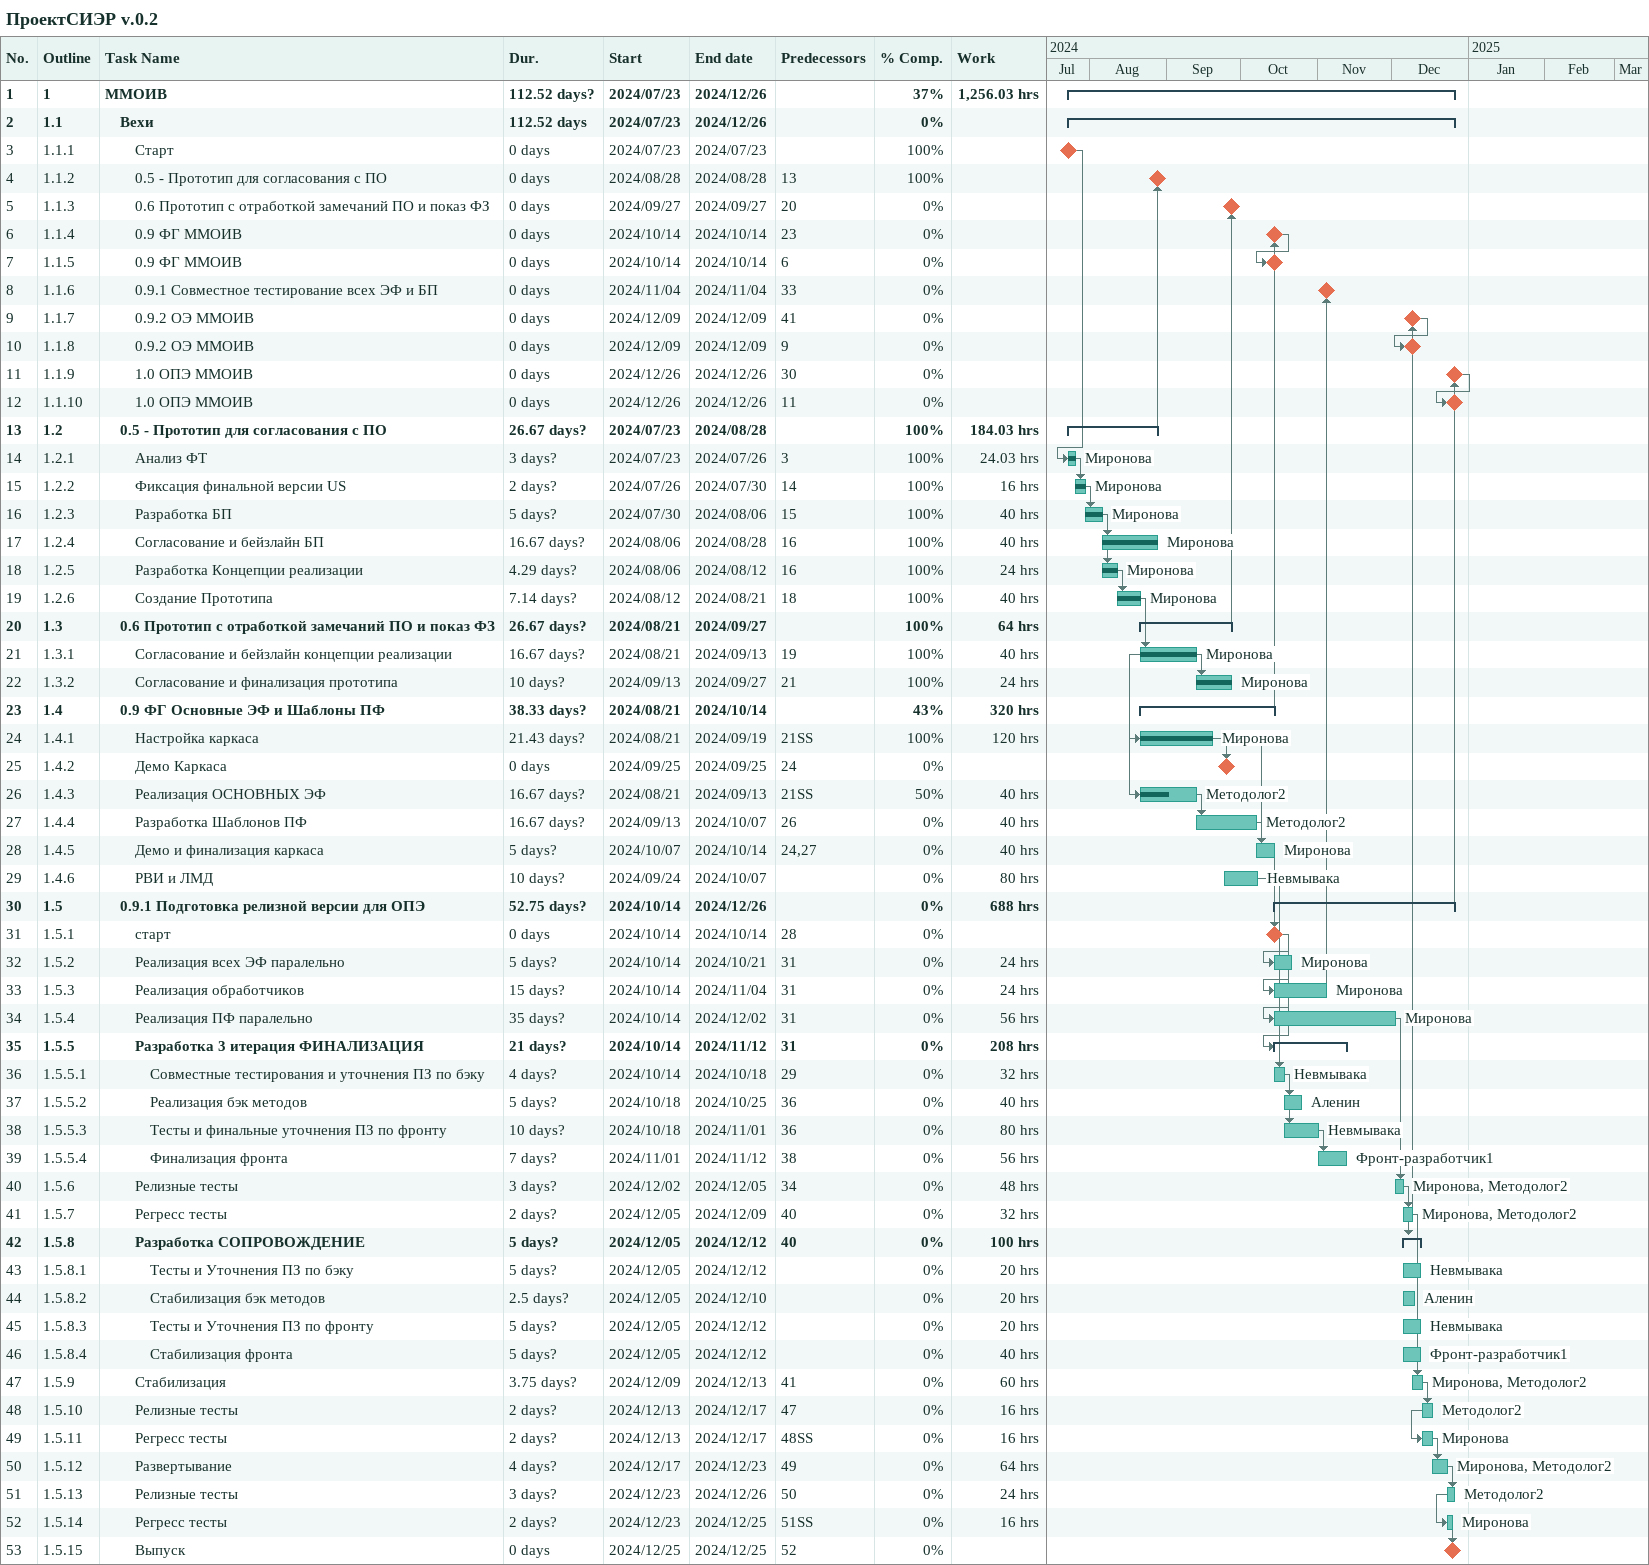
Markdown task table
ПроектСИЭР v.0.2

| ID | WBS | Task | Duration | Start | Finish | Predecessors | Resources | % complete | Work (h) |
|---|---|---|---|---|---|---|---|---|---|
| 1 | 1 | **ММОИВ** | 112.52d? | 2024-07-23 | 2024-12-26 |  |  | 37 | 1256.03 |
| 2 | 1.1 | **Вехи** | 112.52d | 2024-07-23 | 2024-12-26 |  |  | 0 |  |
| 3 | 1.1.1 | Старт | 0d | 2024-07-23 | 2024-07-23 |  |  | 100 |  |
| 4 | 1.1.2 | 0.5 - Прототип для согласования с ПО | 0d | 2024-08-28 | 2024-08-28 | 13 |  | 100 |  |
| 5 | 1.1.3 | 0.6 Прототип с отработкой замечаний ПО и показ ФЗ | 0d | 2024-09-27 | 2024-09-27 | 20 |  | 0 |  |
| 6 | 1.1.4 | 0.9 ФГ ММОИВ | 0d | 2024-10-14 | 2024-10-14 | 23 |  | 0 |  |
| 7 | 1.1.5 | 0.9 ФГ ММОИВ | 0d | 2024-10-14 | 2024-10-14 | 6 |  | 0 |  |
| 8 | 1.1.6 | 0.9.1 Совместное тестирование всех ЭФ и БП | 0d | 2024-11-04 | 2024-11-04 | 33 |  | 0 |  |
| 9 | 1.1.7 | 0.9.2 ОЭ ММОИВ | 0d | 2024-12-09 | 2024-12-09 | 41 |  | 0 |  |
| 10 | 1.1.8 | 0.9.2 ОЭ ММОИВ | 0d | 2024-12-09 | 2024-12-09 | 9 |  | 0 |  |
| 11 | 1.1.9 | 1.0 ОПЭ ММОИВ | 0d | 2024-12-26 | 2024-12-26 | 30 |  | 0 |  |
| 12 | 1.1.10 | 1.0 ОПЭ ММОИВ | 0d | 2024-12-26 | 2024-12-26 | 11 |  | 0 |  |
| 13 | 1.2 | **0.5 - Прототип для согласования с ПО** | 26.67d? | 2024-07-23 | 2024-08-28 |  |  | 100 | 184.03 |
| 14 | 1.2.1 | Анализ ФТ | 3d? | 2024-07-23 | 2024-07-26 | 3 | Миронова | 100 | 24.03 |
| 15 | 1.2.2 | Фиксация финальной версии US | 2d? | 2024-07-26 | 2024-07-30 | 14 | Миронова | 100 | 16 |
| 16 | 1.2.3 | Разработка БП | 5d? | 2024-07-30 | 2024-08-06 | 15 | Миронова | 100 | 40 |
| 17 | 1.2.4 | Согласование и бейзлайн БП | 16.67d? | 2024-08-06 | 2024-08-28 | 16 | Миронова | 100 | 40 |
| 18 | 1.2.5 | Разработка Концепции реализации | 4.29d? | 2024-08-06 | 2024-08-12 | 16 | Миронова | 100 | 24 |
| 19 | 1.2.6 | Создание Прототипа | 7.14d? | 2024-08-12 | 2024-08-21 | 18 | Миронова | 100 | 40 |
| 20 | 1.3 | **0.6 Прототип с отработкой замечаний ПО и показ ФЗ** | 26.67d? | 2024-08-21 | 2024-09-27 |  |  | 100 | 64 |
| 21 | 1.3.1 | Согласование и бейзлайн концепции реализации | 16.67d? | 2024-08-21 | 2024-09-13 | 19 | Миронова | 100 | 40 |
| 22 | 1.3.2 | Согласование и финализация прототипа | 10d? | 2024-09-13 | 2024-09-27 | 21 | Миронова | 100 | 24 |
| 23 | 1.4 | **0.9 ФГ Основные ЭФ и Шаблоны ПФ** | 38.33d? | 2024-08-21 | 2024-10-14 |  |  | 43 | 320 |
| 24 | 1.4.1 | Настройка каркаса | 21.43d? | 2024-08-21 | 2024-09-19 | 21SS | Миронова | 100 | 120 |
| 25 | 1.4.2 | Демо Каркаса | 0d | 2024-09-25 | 2024-09-25 | 24 |  | 0 |  |
| 26 | 1.4.3 | Реализация ОСНОВНЫХ ЭФ | 16.67d? | 2024-08-21 | 2024-09-13 | 21SS | Методолог2 | 50 | 40 |
| 27 | 1.4.4 | Разработка Шаблонов ПФ | 16.67d? | 2024-09-13 | 2024-10-07 | 26 | Методолог2 | 0 | 40 |
| 28 | 1.4.5 | Демо и финализация каркаса | 5d? | 2024-10-07 | 2024-10-14 | 24, 27 | Миронова | 0 | 40 |
| 29 | 1.4.6 | РВИ и ЛМД | 10d? | 2024-09-24 | 2024-10-07 |  | Невмывака | 0 | 80 |
| 30 | 1.5 | **0.9.1 Подготовка релизной версии для ОПЭ** | 52.75d? | 2024-10-14 | 2024-12-26 |  |  | 0 | 688 |
| 31 | 1.5.1 | старт | 0d | 2024-10-14 | 2024-10-14 | 28 |  | 0 |  |
| 32 | 1.5.2 | Реализация всех ЭФ паралельно | 5d? | 2024-10-14 | 2024-10-21 | 31 | Миронова | 0 | 24 |
| 33 | 1.5.3 | Реализация обработчиков | 15d? | 2024-10-14 | 2024-11-04 | 31 | Миронова | 0 | 24 |
| 34 | 1.5.4 | Реализация ПФ паралельно | 35d? | 2024-10-14 | 2024-12-02 | 31 | Миронова | 0 | 56 |
| 35 | 1.5.5 | **Разработка 3 итерация ФИНАЛИЗАЦИЯ** | 21d? | 2024-10-14 | 2024-11-12 | 31 |  | 0 | 208 |
| 36 | 1.5.5.1 | Совместные тестирования и уточнения ПЗ по бэку | 4d? | 2024-10-14 | 2024-10-18 | 29 | Невмывака | 0 | 32 |
| 37 | 1.5.5.2 | Реализация бэк методов | 5d? | 2024-10-18 | 2024-10-25 | 36 | Аленин | 0 | 40 |
| 38 | 1.5.5.3 | Тесты и финальные уточнения ПЗ по фронту | 10d? | 2024-10-18 | 2024-11-01 | 36 | Невмывака | 0 | 80 |
| 39 | 1.5.5.4 | Финализация фронта | 7d? | 2024-11-01 | 2024-11-12 | 38 | Фронт-разработчик1 | 0 | 56 |
| 40 | 1.5.6 | Релизные тесты | 3d? | 2024-12-02 | 2024-12-05 | 34 | Миронова, Методолог2 | 0 | 48 |
| 41 | 1.5.7 | Регресс тесты | 2d? | 2024-12-05 | 2024-12-09 | 40 | Миронова, Методолог2 | 0 | 32 |
| 42 | 1.5.8 | **Разработка СОПРОВОЖДЕНИЕ** | 5d? | 2024-12-05 | 2024-12-12 | 40 |  | 0 | 100 |
| 43 | 1.5.8.1 | Тесты и Уточнения ПЗ по бэку | 5d? | 2024-12-05 | 2024-12-12 |  | Невмывака | 0 | 20 |
| 44 | 1.5.8.2 | Стабилизация бэк методов | 2.5d? | 2024-12-05 | 2024-12-10 |  | Аленин | 0 | 20 |
| 45 | 1.5.8.3 | Тесты и Уточнения ПЗ по фронту | 5d? | 2024-12-05 | 2024-12-12 |  | Невмывака | 0 | 20 |
| 46 | 1.5.8.4 | Стабилизация фронта | 5d? | 2024-12-05 | 2024-12-12 |  | Фронт-разработчик1 | 0 | 40 |
| 47 | 1.5.9 | Стабилизация | 3.75d? | 2024-12-09 | 2024-12-13 | 41 | Миронова, Методолог2 | 0 | 60 |
| 48 | 1.5.10 | Релизные тесты | 2d? | 2024-12-13 | 2024-12-17 | 47 | Методолог2 | 0 | 16 |
| 49 | 1.5.11 | Регресс тесты | 2d? | 2024-12-13 | 2024-12-17 | 48SS | Миронова | 0 | 16 |
| 50 | 1.5.12 | Развертывание | 4d? | 2024-12-17 | 2024-12-23 | 49 | Миронова, Методолог2 | 0 | 64 |
| 51 | 1.5.13 | Релизные тесты | 3d? | 2024-12-23 | 2024-12-26 | 50 | Методолог2 | 0 | 24 |
| 52 | 1.5.14 | Регресс тесты | 2d? | 2024-12-23 | 2024-12-25 | 51SS | Миронова | 0 | 16 |
| 53 | 1.5.15 | Выпуск | 0d | 2024-12-25 | 2024-12-25 | 52 |  | 0 |  |
